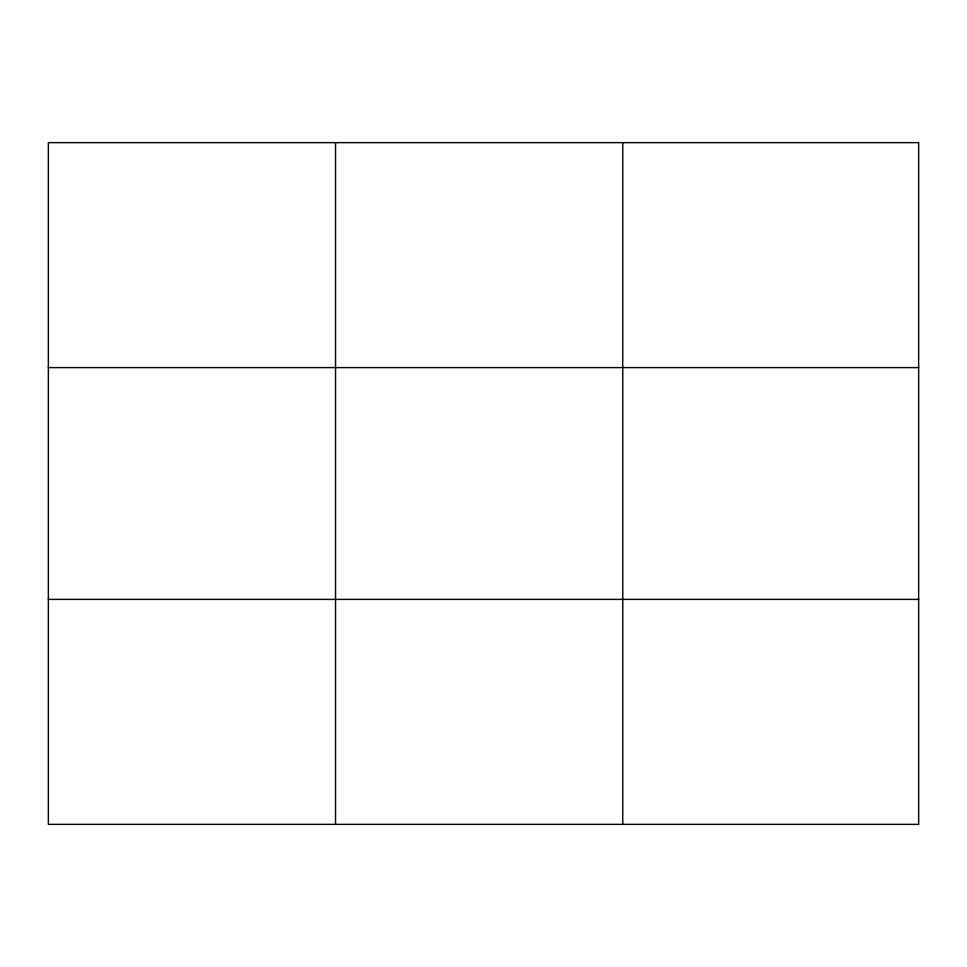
<?xml version="1.0" encoding="UTF-8"?>
<svg xmlns="http://www.w3.org/2000/svg" width="967" height="967" viewBox="0 0 967 967"><rect width="100%" height="100%" fill="white"/><g stroke="black" fill="none" stroke-linecap="round" stroke-linejoin="round"><path stroke-width="1.45" d="M335.549 142.632L335.549 824.367M918.65 599.395L918.65 824.367L48.35 824.367L48.35 142.632L918.65 142.632L918.65 599.395L48.35 599.395M48.35 367.605L918.65 367.605M622.748 142.632L622.748 824.367"/></g></svg>
